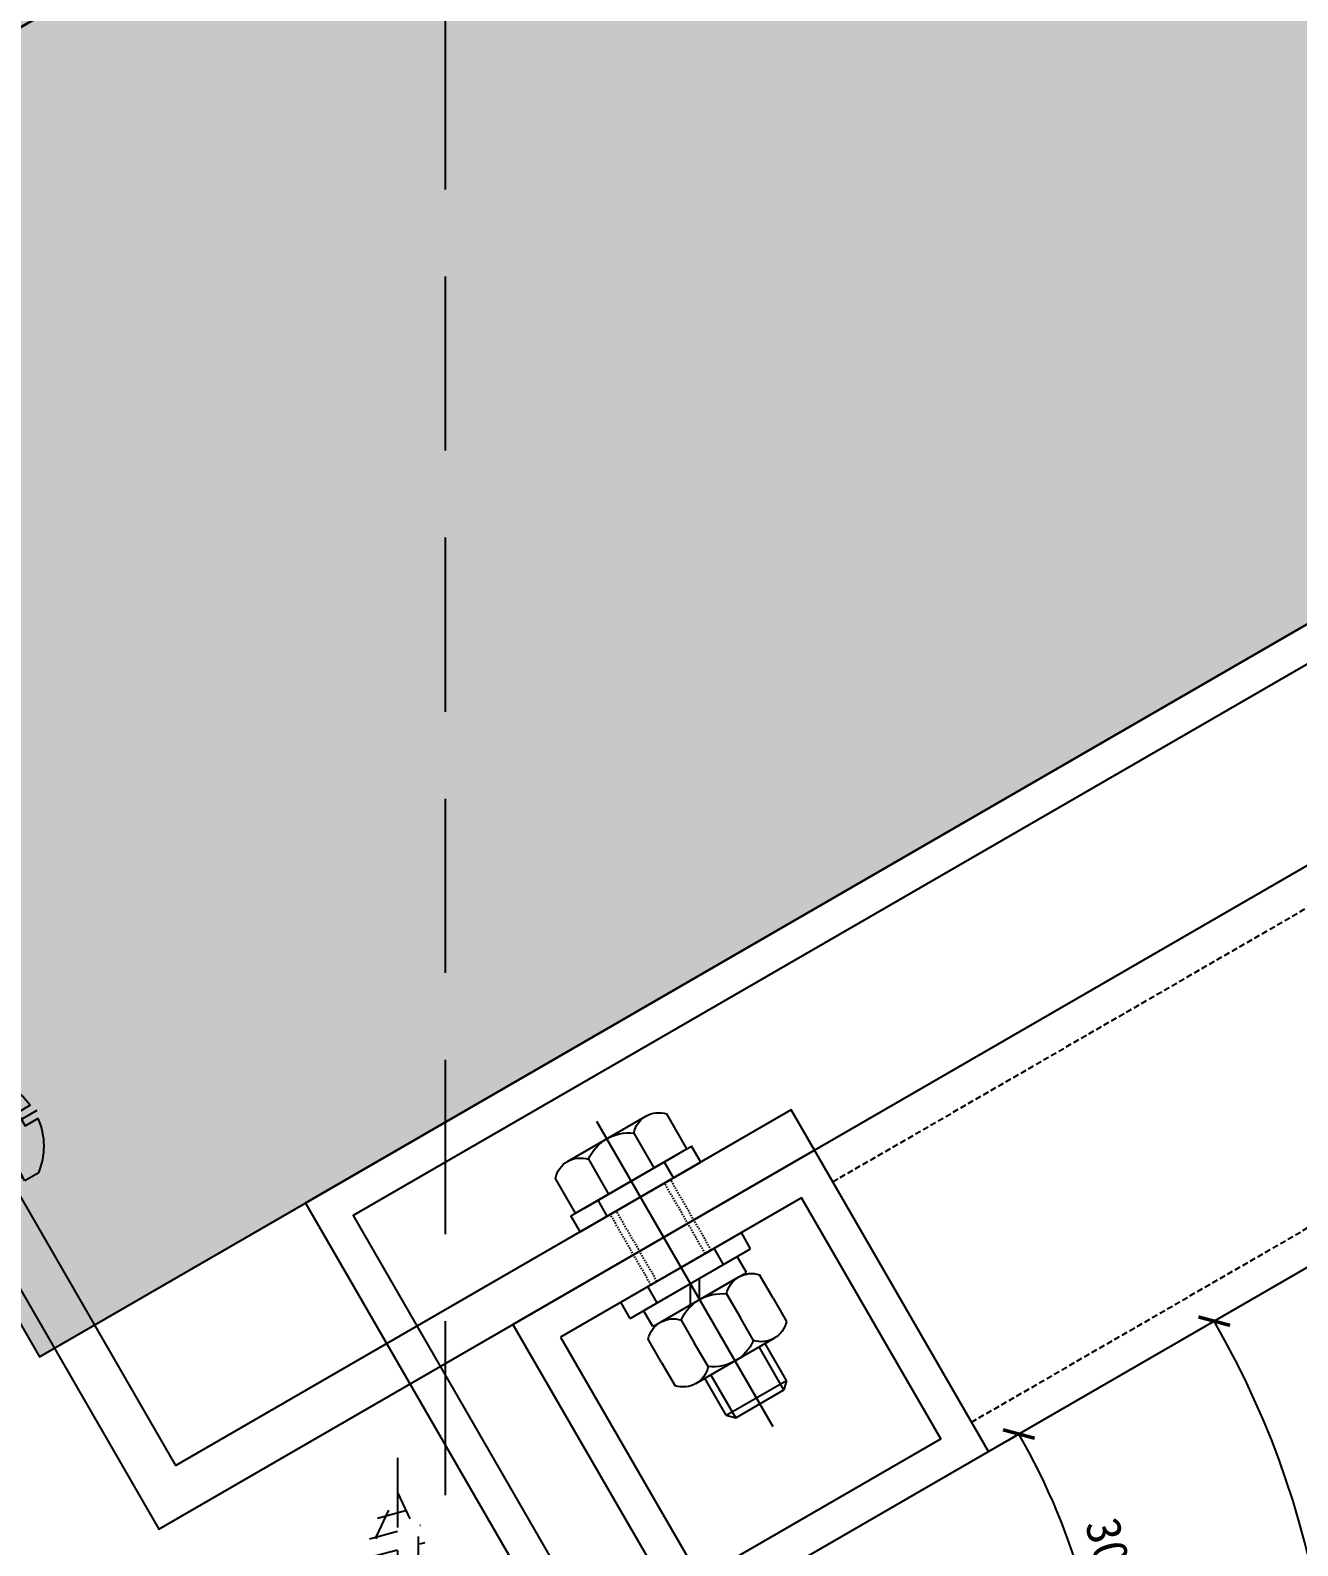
# Model space of a CAD drawing. Header units: millimetres. Extents: x 19684 to 58158, y -7929 to 13062.
# Drawn here: x 36322.6 to 36431.9, y 5207.9 to 5338.4 of the extents above; entities that cross this region are included whole.
import ezdxf

# ---------------------------------------------------------------- set-up
doc = ezdxf.new("R2010")
doc.units = ezdxf.units.MM
for name, pattern in [('ACAD_ISO04W100', [30, 24, -3, 0, -3]), ('CENTER', [2, 1.25, -0.25, 0.25, -0.25]), ('CENTER-PISA', [11, 6, -2, 1, -2]), ('CENTER2', [28.575000000000003, 19.05, -3.175, 3.175, -3.175]), ('DASHED', [0.75, 0.5, -0.25]), ('HIDDEN', [0.375, 0.25, -0.125]), ('HIDDEN-PISA', [4.5, 2.5, -2]), ('HIDDEN2', [0.1875, 0.125, -0.0625])]:
    doc.linetypes.add(name, pattern=pattern)
for name, color, linetype in [('AXIS', 1, 'ACAD_ISO04W100'), ('F-Alum', 4, 'Continuous'), ('F-dashed line', 8, 'DASHED'), ('F_MISC', 8, 'Continuous'), ('Hatch', 8, 'Continuous'), ('INSUL', 173, 'Continuous'), ('中心线', 1, 'CENTER2'), ('其他', 4, 'Continuous'), ('虚线', 8, 'HIDDEN'), ('螺栓钉类', 241, 'Continuous')]:
    doc.layers.add(name, color=color, linetype=linetype)
doc.styles.add('Arial', font='arial.ttf')
doc.styles.add('F-simhei', font='')
doc.styles.add('ROMANS', font='simplex.shx', dxfattribs={"width": 0.8, "bigfont": 'hztxt.shx'})
doc.styles.get('F-simhei').set_extended_font_data('SimHei')
doc.dimstyles.new('1c', dxfattribs={"dimtxt": 3, "dimasz": 2, "dimexe": 1, "dimexo": 2, "dimgap": 1.5, "dimtad": 1, "dimdec": 0, "dimzin": 12, "dimdsep": 46, "dimtxsty": 'F-simhei', "dimblk": 'ARCHTICK', "dimcen": 1, "dimclrd": 1, "dimclre": 1, "dimclrt": 7, "dimadec": 0, "dimazin": 0, "dimtfac": 1, "dimtdec": 0, "dimtix": 1, "dimtofl": 0, "dimtmove": 0, "dimatfit": 3, "dimfxl": 1, "dimtolj": 1, "dimtzin": 0, "dimarcsym": 1})
doc.dimstyles.new('Arup4', dxfattribs={"dimscale": 5, "dimtxt": 1.2, "dimasz": 1, "dimexe": 1.5, "dimexo": 1.5, "dimgap": 1, "dimtad": 1, "dimdec": 0, "dimdsep": 46, "dimtxsty": 'Arial', "dimblk": 'OBLIQUE', "dimcen": 0, "dimclrd": 1, "dimclre": 1, "dimclrt": 7, "dimadec": 0, "dimazin": 0, "dimtfac": 1, "dimtdec": 0, "dimtix": 1, "dimtofl": 0, "dimtmove": 2, "dimatfit": 3, "dimfxl": 5, "dimtolj": 1, "dimtzin": 0, "dimlwd": -1, "dimlwe": -1, "dimarcsym": 0})

# ---------------------------------------------------------------- blocks, each defined once
blk = doc.blocks.new('#10x13_Pan-flat-3')
at = {"color": 8, "linetype": 'HIDDEN-PISA'}
for p, q in [((-1.711377303647168, 10.79835977248877), (1.327780362582416, 11.6126996170351)), ((-2.400000006142363, 9.013843874672602), (1.996997242757061, 10.19201573984174)), ((-2.40000000505097, 7.413843874674058), (2.39999999407155, 8.700000001605076)), ((-2.400000003959576, 5.813843874675513), (2.399999995162943, 7.100000001606531)), ((-2.400000002875458, 4.213843874676968), (2.399999996247061, 5.500000001607987)), ((-2.400000001784065, 2.613843874678423), (2.399999997338455, 3.900000001609442)), ((-2.400000000699947, 1.013843874672602), (2.399999998429848, 2.300000001610897))]:
    blk.add_line(p, q, dxfattribs=at)
for points in [[(-1.790000000022701, -1.251464709639549e-09), (-1.790000006294576, 9.199999998738349), (-8.869392331689596e-09, 12.99999999994179), (1.78999999370717, 9.200000001175795), (1.789999999979045, 1.178705133497715e-09)], [(-0.7499999975334504, -3.659838021652831), (-0.7499999987630872, -1.850000000558794), (0.7500000012369128, -1.849999999540159), (0.7500000024665496, -3.659838020634197)]]:
    blk.add_lwpolyline(points, dxfattribs=at)
at = {"color": 32, "flags": 128}
blk.add_lwpolyline([(-4.750000000021828, -3.281456883996725e-09), (-4.749999999090505, -1.390168597587035, 0.02044951340221976), (-4.746657334493648, -1.471864103412372, 0.04398758774826101), (-4.716998160060029, -1.644951949376264, 0.0521855455310235), (-4.643293307010026, -1.839642807550263, 0.08249689016993748), (-4.4499858410054, -2.104325317188341, 0.02582980303273893), (-4.372616108048533, -2.172696028275823, 0.07268352806201751), (-2.617075641232077, -3.194163244705123, 0.09869610361643641), (0.08183213378651999, -3.69952322718018, 0.08249638678170287), (2.347977953162626, -3.295875031042669, 0.05218730035141757), (3.66753867942316, -2.666293208916613, 0.03066688341591993), (4.372616110929812, -2.172696022316813, 0.01330350973470385), (4.413354222931957, -2.138474128398229, 0.03657129110302831), (4.515303253050661, -2.033838485651358, 0.03475147926750673), (4.597077649370476, -1.921637741856102, 0.02182096229391937), (4.640176463399257, -1.845784510762314, 0.02280395151312757), (4.677971628436353, -1.76281944513903, 0.02280645284837659), (4.708056659233989, -1.676747445577348, 0.02181846118107081), (4.729386651873938, -1.592163116256415, 0.03475398225205351), (4.74792484894715, -1.454558013821952, 0.01610989314854271), (4.750000000909495, -1.390168591096881), (4.749999999978172, 3.194145392626524e-09)], format="xyb", close=True, dxfattribs=at)
at = {"layer": 'AXIS', "color": 8, "linetype": 'CENTER-PISA'}
blk.add_line((-1.088483259081841e-08, 15.98909419596748), (4.547473508864641e-09, -6.700000000018917), dxfattribs=at)
at = {"layer": 'Defpoints', "color": 8, "style": 'ROMANS', "oblique": 359.9999999998611, "width": 0.8000000000003463}
blk.add_text('#10x13', height=0.7499999999996133, rotation=180.00000003877, dxfattribs=at).set_placement((1.457142857638246, -0.7499999990250217))
blk = doc.blocks.new('_ArchTick')
at = {"color": 0, "linetype": 'ByBlock', "const_width": 0.15}
blk.add_lwpolyline([(-0.5, -0.5), (0.5, 0.5)], dxfattribs=at)
blk = doc.blocks.new('*D101')
at = {"layer": 'Defpoints', "color": 0, "transparency": 16777216}
for p in [(36405.21027546865, 5215.994228443622), (36379.23370322966, 5200.986973875151), (36414.6214673971, 5198.870781248093), (36012.73159057496, 5188.952530070667), (36389.214792231, 5188.952530070635)]:
    blk.add_point(p, dxfattribs=at)
at = {"layer": 'Hatch', "color": 1, "lineweight": -2, "transparency": 16777216}
for p, q in [((36406.9420469561, 5216.994712084316), (36408.69939966094, 5218.009974574127)), ((36391.214792231, 5188.952530070636), (36416.48966708861, 5188.952530070635))]:
    blk.add_line(p, q, dxfattribs=at)
blk.add_arc((36358.40287121988, 5188.95253007064), 57.08679586872827, 359.9999999999955, 30.01599999538448, dxfattribs=at)
at = {"layer": 'Hatch', "color": 1, "lineweight": -2, "transparency": 16777216, "xscale": 2, "yscale": 2, "zscale": 2}
for p, rotation in [((36407.83351391721, 5217.509732753781), 120.0159999953845), ((36415.4896670886, 5188.952530070635), 269.9999999999955)]:
    blk.add_blockref('_ArchTick', p, dxfattribs=dict(at, rotation=rotation))
at = {"layer": 'Hatch', "color": 7, "transparency": 16777216, "insert": (36416.45636622887, 5204.516605265781), "char_height": 3, "attachment_point": 5, "rotation": 285.00799999769214, "style": 'F-simhei'}
blk.add_mtext('\\A1;30.02°', dxfattribs=at)
blk = doc.blocks.new('*U42')
at = {"layer": '中心线', "color": 1, "linetype": 'CENTER', "ltscale": 2.357947691000002}
blk.add_line((-4.263256414560601e-14, 20.90048662063384), (1.4210854715202e-14, -4.956409502317115), dxfattribs=at)
at = {"layer": '虚线', "linetype": 'HIDDEN', "ltscale": 0.5}
for p, q in [((-1.948286311568509, 1.13686837721616e-13), (-1.948286311568566, 20.00000000000011)), ((1.948286311568523, 1.13686837721616e-13), (1.948286311568481, 20.00000000000011))]:
    blk.add_line(p, q, dxfattribs=at)
at = {"layer": '螺栓钉类', "color": 241, "linetype": 'Continuous'}
for p, q in [((-2.40807576862025, 20.00000000000011), (-2.999791744951651, 19.40828402366867)), ((2.408075768620179, 20.00000000000011), (-2.408075768620321, 20)), ((2.408075768620179, 20.00000000000011), (2.999791744951594, 19.40828402366867)), ((2.999791744951594, 19.40828402366867), (-2.999791744951636, 19.40828402366867)), ((-2.999791744951622, 1.13686837721616e-13), (-2.999791744951651, 19.40828402366867)), ((2.999791744951636, 1.13686837721616e-13), (2.999791744951594, 19.40828402366867)), ((-0.9100693464279175, -1), (0.5333063006401062, 0)), ((0.2446311712265015, -1), (1.688006818294525, 0))]:
    blk.add_line(p, q, dxfattribs=at)
blk.add_lwpolyline([(4.350000023841858, 0), (4.350000023841858, -1), (-4.350000023841858, -1), (-4.350000023841858, 0)], close=True, dxfattribs=at)
blk.add_lwpolyline([(-4.75, -1), (4.75, -1), (4.75, -2.319999992847443, -0.2072557309237045), (0.6600000262260437, -4.663157165050507), (0.6600000262260437, -3.379999995231628), (-0.6600000262260437, -3.379999995231628), (-0.6600000262260437, -4.663157165050507, -0.2072557309237047), (-4.75, -2.319999992847443)], format="xyb", close=True, dxfattribs=at)
blk = doc.blocks.new('*U67')
at = {"layer": 'INSUL', "lineweight": 0}
h = blk.add_hatch(dxfattribs=at)
h.set_pattern_fill('岩棉', color=256, scale=99.99999999999997, style=0, pattern_type=2)
h.set_pattern_definition([(171.78891, (53.30000799999998, 199.0476189999999), (-673.201724156126, 100.0000024861342), [3.334188999999999, -696.8453999999997]), (146.908661, (56.22287299999998, 197.1428569999999), (-158.400404383208, 100.0000013838884), [3.488732999999999, -729.1451199999998]), (132.32733, (58.39144999999998, 194.761905), (-178.2004572863524, 199.9999991336095), [3.220505999999999, -673.0857999999997]), (114.796992, (59.71145299999998, 191.9047619999999), (-39.60010136608866, 99.99999941106624), [3.147327999999999, -327.32212]), (91.62022409999996, (59.80573899999999, 188.571429), (-19.80005000361191, 599.9999997105076), [3.334667, -696.9452999999999]), (82.82482490000001, (50.09428599999998, 111.428571), (138.6003494418545, 1099.99999703413), [77.75173799999997, -16250.113]), (97.17517500000001, (69.70576499999997, 111.428571), (-138.600352482837, 1099.999996651516), [77.75173799999997, -16250.113]), (88.37977579999999, (59.99431099999998, 188.571429), (19.80004305400807, 599.9999999021458), [3.334667, -696.9452999999999]), (65.203007, (60.08859699999998, 191.9047619999999), (39.60010129581893, 99.99999955872293), [3.147327999999999, -327.32212]), (47.67266910000001, (61.40860099999998, 194.761905), (178.2004567313951, 199.9999997012696), [3.220505999999999, -673.0857999999998]), (33.09133830000001, (63.57717799999998, 197.1428569999999), (158.4004028750618, 100.0000036376688), [3.488732999999999, -729.1451199999998]), (8.211089519999998, (66.50004199999998, 199.0476189999999), (673.2017245654225, 99.99999981557863), [3.334188999999999, -696.8453999999997]), (87.16616460000002, (49.99999999999999, 109.52381), (19.80004178584671, 300.0000003017781), [1.907093999999999, -398.5826499999998]), (103.901385, (50.47142999999998, 107.619048), (-79.2002026466053, 299.999999628344), [1.962234, -410.1069899999999]), (111.603615, (51.22571699999999, 105.714286), (-19.80005052895802, 99.99999996627344), [2.048674999999999, -105.5067399999999]), (122.761347, (52.45143499999999, 103.809524), (-59.40015357165493, 99.99999895630114), [2.265060999999999, -473.3977299999999]), (138.290552, (54.05429599999999, 102.380952), (-118.8003028617563, 100.0000020556397), [2.147087, -448.74108]), (152.003514, (55.84572899999998, 101.428571), (-178.2004575064848, 99.99999862560195), [2.028856999999999, -424.03119]), (166.477202, (57.82573399999998, 100.952381), (-396.0010138359245, 100.0000032088846), [2.036461999999999, -425.6205499999999]), (167.070755, (59.90002499999999, 100.47619), (-415.8010658158153, 99.99999981188664), [2.128248, -444.8038799999999]), (12.9292444, (59.90002499999999, 100.47619), (415.8010659680222, 99.99999935621646), [2.128248, -444.8038799999999]), (13.5227975, (61.97431599999998, 100.952381), (396.0010147085891, 99.99999975312379), [2.036461999999999, -425.6205499999998]), (27.9964853, (63.95432099999999, 101.428571), (198.0005052749504, 100.0000036439554), [2.028856999999999, -424.03119]), (41.709447, (65.74575499999997, 102.380952), (118.8003019456718, 100.0000029682972), [2.147086999999999, -448.7410799999997]), (57.23865219999999, (67.34861599999998, 103.809524), (198.0005044485323, 300.0000016678518), [2.265060999999999, -473.3977299999999]), (68.396384, (68.57433299999998, 105.714286), (19.80005041478078, 100.0000003570638), [2.048674999999999, -105.50674]), (76.098615, (69.32862099999998, 107.619048), (19.80005075413857, 99.99999951570955), [1.962233999999999, -410.1069899999998]), (92.83383529999998, (69.80005099999998, 109.52381), (-19.80005025124201, 299.9999998913793), [1.907094, -398.5826499999999])])
h.paths.add_polyline_path([(0, 0), (538.8183638943754, 0), (538.8183638943754, 99.99999999999997), (0, 99.99999999999997)])
at = {"layer": 'INSUL'}
blk.add_lwpolyline([(0, 0), (538.8183638943754, 0), (538.8183638943754, 99.99999999999997), (0, 99.99999999999997)], close=True, dxfattribs=at)
blk = doc.blocks.new('*U68')
at = {"layer": 'INSUL', "lineweight": 0}
h = blk.add_hatch(dxfattribs=at)
h.set_pattern_fill('岩棉', color=256, scale=100, style=0, pattern_type=2)
h.set_pattern_definition([(171.78891, (53.300008, 199.047619), (-673.2017241561263, 100.0000024861343), [3.334189, -696.8453999999999]), (146.908661, (56.22287299999999, 197.142857), (-158.400404383208, 100.0000013838884), [3.488733, -729.14512]), (132.32733, (58.39145, 194.761905), (-178.2004572863525, 199.9999991336096), [3.220506, -673.0858000000001]), (114.796992, (59.71145300000001, 191.904762), (-39.60010136608867, 99.99999941106627), [3.147328, -327.32212]), (91.62022409999996, (59.805739, 188.571429), (-19.80005000361191, 599.9999997105077), [3.334667, -696.9453000000001]), (82.82482490000001, (50.094286, 111.428571), (138.6003494418545, 1099.99999703413), [77.75173799999999, -16250.113]), (97.17517500000001, (69.705765, 111.428571), (-138.6003524828371, 1099.999996651516), [77.75173799999999, -16250.113]), (88.37977579999999, (59.994311, 188.571429), (19.80004305400807, 599.9999999021459), [3.334667, -696.9453000000001]), (65.203007, (60.088597, 191.904762), (39.60010129581894, 99.99999955872296), [3.147327999999999, -327.32212]), (47.67266910000001, (61.408601, 194.761905), (178.2004567313952, 199.9999997012696), [3.220506, -673.0858000000001]), (33.09133830000001, (63.577178, 197.142857), (158.4004028750618, 100.0000036376688), [3.488733, -729.14512]), (8.211089519999998, (66.50004200000001, 199.047619), (673.2017245654226, 99.99999981557866), [3.334189, -696.8453999999999]), (87.16616460000002, (50, 109.52381), (19.80004178584671, 300.0000003017782), [1.907094, -398.5826499999999]), (103.901385, (50.47143, 107.619048), (-79.20020264660533, 299.9999996283441), [1.962234, -410.1069900000001]), (111.603615, (51.225717, 105.714286), (-19.80005052895802, 99.99999996627346), [2.048675, -105.50674]), (122.761347, (52.451435, 103.809524), (-59.40015357165495, 99.99999895630117), [2.265061, -473.39773]), (138.290552, (54.054296, 102.380952), (-118.8003028617563, 100.0000020556398), [2.147087, -448.74108]), (152.003514, (55.845729, 101.428571), (-178.2004575064848, 99.99999862560198), [2.028857, -424.0311900000002]), (166.477202, (57.825734, 100.952381), (-396.0010138359246, 100.0000032088846), [2.036462, -425.6205499999999]), (167.070755, (59.900025, 100.47619), (-415.8010658158154, 99.99999981188667), [2.128248, -444.80388]), (12.9292444, (59.900025, 100.47619), (415.8010659680223, 99.99999935621649), [2.128248, -444.80388]), (13.5227975, (61.97431599999999, 100.952381), (396.0010147085893, 99.99999975312382), [2.036462, -425.6205499999999]), (27.99648529999999, (63.954321, 101.428571), (198.0005052749504, 100.0000036439555), [2.028857, -424.0311900000001]), (41.70944699999999, (65.74575499999999, 102.380952), (118.8003019456718, 100.0000029682972), [2.147087, -448.7410799999999]), (57.23865219999999, (67.34861599999999, 103.809524), (198.0005044485324, 300.0000016678519), [2.265060999999999, -473.3977299999999]), (68.396384, (68.574333, 105.714286), (19.80005041478078, 100.0000003570638), [2.048675, -105.50674]), (76.098615, (69.328621, 107.619048), (19.80005075413857, 99.99999951570958), [1.962234, -410.1069899999999]), (92.83383529999998, (69.800051, 109.52381), (-19.80005025124201, 299.9999998913794), [1.907094000000001, -398.5826500000001])])
h.paths.add_polyline_path([(0, 0), (500.0466460434687, 0), (500.0466460434687, 100), (0, 100)])
at = {"layer": 'INSUL'}
blk.add_lwpolyline([(0, 0), (500.0466460434687, 0), (500.0466460434687, 100), (0, 100)], close=True, dxfattribs=at)
blk = doc.blocks.new('*U41')
at = {"layer": '中心线', "ltscale": 5}
blk.add_line((0, 22.8479351903195), (0, -7.531205345932904), dxfattribs=at)
at = {"layer": '其他', "color": 241, "linetype": 'ByBlock'}
for p, q in [((-3, 19.97639900131139), (-2.399999999994179, 20.57639900130266)), ((-3, 19.97639900131139), (3, 19.97639900131139)), ((-3, 19.97639900131139), (-3, 16.29999999195456)), ((-2.399999999994179, 20.57639900130266), (2.399999999994179, 20.57639900130266)), ((3, 19.97639900131139), (2.399999999994179, 20.57639900130266)), ((3, 19.97639900131139), (3, 16.29999999195456)), ((-3.901069350948092, 16.29999999195456), (3.901069350918988, 16.29999999195456)), ((-5.542562584218103, 13.24999999195893), (-5.542562584218103, 15.56602539574556)), ((-2.259576117648976, 15.56602539574556), (-2.259576117648976, 13.24999999195893)), ((2.259576117648976, 15.56602539574556), (2.259576117648976, 13.24999999195893)), ((5.542562584218103, 13.24999999195893), (5.542562584218103, 15.56602539574556)), ((-5.542562584218103, 13.24999999195893), (-5.542562584218103, 10.93397458817231)), ((-2.259576117648976, 10.93397458817231), (-2.259576117648976, 13.24999999195893)), ((2.259576117648976, 10.93397458817231), (2.259576117648976, 13.24999999195893)), ((5.542562584218103, 13.24999999195893), (5.542562584218103, 10.93397458817231)), ((-4.649999999994179, 10.1999999919633), (4.649999999994179, 10.1999999919633)), ((-4.649999999994179, 10.1999999919633), (-4.649999999994179, 8.599999991957477)), ((-3.901069350948092, 10.1999999919633), (3.901069350918988, 10.1999999919633)), ((-0.9237604307127185, 10.1999999919633), (0, 8.599999991957477)), ((-0.004862939065787941, 10.1999999919633), (0.9188974916469306, 8.599999991957477)), ((4.649999999994179, 10.1999999919633), (4.649999999994179, 8.599999991957477)), ((-6, 8.599999991957477), (6, 8.599999991957477)), ((-6, 8.599999991957477), (-6, 6.999999991958932)), ((-4.649999999994179, 8.599999991957477), (4.649999999994179, 8.599999991957477)), ((-3.300000000017462, 8.599999991957477), (-3.300000000017462, 6.999999991958932)), ((3.299999999988358, 8.599999991957477), (3.299999999988358, 6.999999991958932)), ((6, 8.599999991957477), (6, 6.999999991958932)), ((-6, 6.999999991958932), (6, 6.999999991958932)), ((-3, 6.999999991958932), (3, 6.999999991958932)), ((-6, 0), (6, 0)), ((-6, 0), (-6, -1.599999999998545)), ((-3.300000000017462, 0), (-3.300000000017462, -1.599999999998545)), ((3.299999999988358, 0), (3.299999999988358, -1.599999999998545)), ((6, 0), (6, -1.599999999998545)), ((-6, -1.599999999998545), (6, -1.599999999998545)), ((-5.542562584218103, -1.599999999998545), (-5.542562584218103, -5.066025403786625)), ((-5.542562584218103, -1.599999999998545), (5.542562584218103, -1.599999999998545)), ((-4.649999999994179, -1.599999999998545), (4.649999999994179, -1.599999999998545)), ((-4.649999999994179, -1.599999999998545), (4.649999999994179, -1.599999999998545)), ((-2.259576117648976, -5.066025403786625), (-2.259576117648976, -1.599999999998545)), ((2.259576117648976, -5.066025403786625), (2.259576117648976, -1.599999999998545)), ((5.542562584218103, -1.599999999998545), (5.542562584218103, -5.066025403786625)), ((-3.901069350948092, -5.799999999995634), (3.901069350918988, -5.799999999995634))]:
    blk.add_line(p, q, dxfattribs=at)
at = {"layer": '其他', "color": 241}
for p, q in [((-2.399999999994179, 20.57639900130266), (-2.399999999994179, 16.29999999195456)), ((2.399999999994179, 20.57639900130266), (2.399999999994179, 16.29999999195456))]:
    blk.add_line(p, q, dxfattribs=at)
at = {"layer": '其他', "color": 241, "linetype": 'ByBlock'}
for centre, radius, start, end in [((-3.901069350948092, 14.09745867820925), 2.202541313754606, 41.81749932889382, 138.1825006711062), ((0, 12.45490578269414), 3.845094209264015, 54.00945837575252, 125.9905416242475), ((3.901069350918988, 14.09745867820925), 2.202541313754606, 41.81749932889382, 138.1825006711062), ((-3.901069350948092, 12.40254130570861), 2.202541313754606, 221.8174993288938, 318.1825006711061), ((0, 14.04509420122372), 3.845094209264015, 234.0094583757526, 305.9905416242475), ((3.901069350918988, 12.40254130570861), 2.202541313754606, 221.8174993288938, 318.1825006711061), ((-3.901069350948092, -3.59745868625032), 2.202541313754606, 221.8174993288938, 318.1825006711061), ((0, -1.954905790735211), 3.845094209264015, 234.0094583757526, 305.9905416242475), ((3.901069350918988, -3.59745868625032), 2.202541313754606, 221.8174993288938, 318.1825006711061)]:
    blk.add_arc(centre, radius, start, end, dxfattribs=at)
at = {"layer": '螺栓钉类', "color": 8, "linetype": 'HIDDEN', "ltscale": 0.5}
for p, q in [((-3, 6.999999991958932), (-3, 0)), ((-2.400000000023283, 6.999999991958932), (-2.400000000023283, 0)), ((2.399999999965075, 6.999999991958932), (2.399999999965075, 0)), ((3, 6.999999991958932), (3, 0))]:
    blk.add_line(p, q, dxfattribs=at)
blk = doc.blocks.new('*D105')
at = {"layer": 'Defpoints', "color": 0, "transparency": 16777216}
for p in [(36988.62935420975, 5553.048654032662), (36405.21027547237, 5215.994228437163), (36369.6698018625, 5169.450212949714), (36424.6892766161, 5150.706732945904), (36770.58442166886, 4475.493330696554)]:
    blk.add_point(p, dxfattribs=at)
at = {"layer": 'Hatch', "color": 1, "lineweight": -2, "transparency": 16777216}
blk.add_arc((36358.40287123196, 5188.952530068282), 76.52861253332618, 300.0159999752524, 30.01599999605987, dxfattribs=at)
at = {"layer": 'Hatch', "color": 1, "lineweight": -2, "transparency": 16777216, "xscale": 2, "yscale": 2, "zscale": 2}
for p, rotation in [((36424.66790581072, 5227.235342511351), 120.0159999960598), ((36396.68568365096, 5122.687495475617), 210.0159999752524)]:
    blk.add_blockref('_ArchTick', p, dxfattribs=dict(at, rotation=rotation))
at = {"layer": 'Hatch', "color": 7, "transparency": 16777216, "insert": (36429.41508775629, 5169.946116496114), "char_height": 3, "attachment_point": 5, "rotation": 75.01599998565588, "style": 'F-simhei'}
blk.add_mtext('\\A1;90.00°', dxfattribs=at)
blk = doc.blocks.new('_OBLIQUE')
at = {"color": 0, "linetype": 'ByBlock'}
blk.add_line((-0.5, -0.5), (0.5, 0.5), dxfattribs=at)
blk = doc.blocks.new('*D107')
at = {"color": 1, "linetype": 'Continuous', "transparency": 16777216}
for p, q in [((36347.478761049, 5529.107458561362), (36366.11466143576, 5539.873840608148)), ((36503.19892129307, 5272.604490134823), (36353.12637527734, 5532.370213307489)), ((36497.55130717654, 5269.341735453292), (36516.18720745148, 5280.108117435482))]:
    blk.add_line(p, q, dxfattribs=at)
at = {"layer": 'Defpoints', "color": 0, "transparency": 16777216}
for p in [(36353.12637527734, 5532.370213307489), (36334.49047489058, 5521.603831260703), (36484.56302101813, 5261.838108152633)]:
    blk.add_point(p, dxfattribs=at)
at = {"color": 1, "transparency": 16777216, "xscale": 10, "yscale": 10, "zscale": 10}
for p, rotation in [((36353.12637527734, 5532.370213307489), 120.0159999753422), ((36503.19892129307, 5272.604490134823), 300.0159999753422)]:
    blk.add_blockref('_OBLIQUE', p, dxfattribs=dict(at, rotation=rotation))
at = {"color": 7, "transparency": 16777216, "insert": (36442.13022405028, 5410.556736823746), "char_height": 12, "attachment_point": 5, "rotation": 300.01599997534225, "style": 'Arial'}
blk.add_mtext('\\A1;300', dxfattribs=at)

msp = doc.modelspace()

# ---------------------------------------------------------------- linework, layer by layer
at = {"color": 251, "linetype": 'HIDDEN2', "ltscale": 120, "true_color": 0x636466}
msp.add_xline((36358.40285346871, 5555.916702252034), (6.123233995736766e-17, 1), dxfattribs=at)
at = {"layer": 'F-Alum'}
msp.add_lwpolyline([(36368.89436112216, 5198.410725960519), (36346.35418479011, 5237.426291138443), (36964.09193561463, 5594.307398861929), (36945.72530292007, 5626.098800794418), (36948.32296397752, 5627.599544561708), (36948.32296397752, 5627.599544561708), (36948.32296397752, 5627.599544561708), (36968.19029959353, 5593.210472671817), (36968.19029959353, 5593.210472671817), (36350.45256427243, 5236.329364926281), (36372.99274381606, 5197.313794191519)], dxfattribs=at)
at = {"layer": 'F-Alum', "flags": 128}
for points in [[(36390.20744389694, 5241.963144797235), (36973.62652262432, 5579.017570378397)], [(36405.21027547238, 5215.994228437165), (36988.62935420976, 5553.04865403266)]]:
    msp.add_lwpolyline(points, dxfattribs=at)
for points in [[(36304.70105581267, 5259.549292661479), (36333.71581472037, 5209.32665017985), (36390.20744390309, 5241.963144786569), (36388.20647662233, 5245.426687761807), (36335.17839041433, 5214.791160435554), (36308.16459878762, 5261.550259942749)], [(36364.23087165882, 5226.955890227204), (36379.23370322967, 5200.986973875151), (36405.21027546866, 5215.994228443622), (36390.20744389782, 5241.963144795685)], [(36368.32925434966, 5225.85895845628), (36380.3306350011, 5205.085356568125), (36401.11189277782, 5217.09116021451), (36389.11051212636, 5237.864762102698)]]:
    msp.add_lwpolyline(points, close=True, dxfattribs=at)
at = {"layer": 'F-dashed line', "flags": 128}
for points in [[(36391.78574009166, 5239.231217716268), (36975.20481882047, 5576.285643298219)], [(36403.74471471643, 5218.531017875939), (36987.16379345618, 5555.585443464268)]]:
    msp.add_lwpolyline(points, dxfattribs=at)

# ---------------------------------------------------------------- block references
at = {"layer": 'F_MISC', "ltscale": 18000, "extrusion": (2.185808664930995e-07, -3.783422818376476e-07, 0.9999999999999046), "rotation": 30.01644321523884}
msp.add_blockref('*U67', (36169.04846328409, 5250.477421596886, 0.006173869841135668), dxfattribs=at)
at = {"layer": 'F_MISC', "ltscale": 18000, "extrusion": (9.067815260528015e-07, 6.800515792032801e-07, -0.9999999999993576), "xscale": -1, "rotation": 149.9840000247616}
msp.add_blockref('*U68', (-36706.37121870463, 5560.904969631908, 0.03661914258088483), dxfattribs=at)
at = {"layer": 'F_MISC', "rotation": 120.0159999748986}
msp.add_blockref('*U42', (36318.92274653939, 5242.929068408557), dxfattribs=at)
at = {"layer": 'F_MISC'}
msp.add_blockref('#10x13_Pan-flat-3', (36354.26959842578, 5199.474650408076), dxfattribs=at)
at = {"layer": '螺栓钉类', "xscale": -1, "rotation": 210.0159999752517}
msp.add_blockref('*U41', (36375.21819049962, 5237.923060478563), dxfattribs=at)

# ---------------------------------------------------------------- dimensions: what is measured, and where the dimension line sits
dim = msp.add_linear_dim(base=(36353.12637527734, 5532.370213307489), p1=(36484.56302101813, 5261.838108152635), p2=(36334.49047489058, 5521.603831260705), angle=120.0159999753422, dimstyle='Arup4', override={"dimscale": 10, "dimarcsym": 1})
dim.commit()
dim.dimension.update_dxf_attribs({"geometry": '*D107', "text_midpoint": (36442.13022405028, 5410.556736823746)})
at = {"layer": 'Hatch'}
for base, line1, line2, picture, middle in [((36424.6892766161, 5150.706732945904), ((36369.66980186251, 5169.450212949714), (36770.58442166886, 4475.493330696556)), ((36405.21027547237, 5215.994228437163), (36988.62935420976, 5553.048654032662)), '*D105', (36429.41508775629, 5169.946116496116)), ((36414.6214673971, 5198.870781248093), ((36379.23370322967, 5200.986973875151), (36405.21027546866, 5215.994228443622)), ((36389.214792231, 5188.952530070637), (36012.73159057496, 5188.952530070666)), '*D101', (36416.45636622887, 5204.516605265783))]:
    dim = msp.add_angular_dim_2l(base=base, line1=line1, line2=line2, dimstyle='1c', override={"dimdec": 1, "dimadec": 2, "dimtdec": 1}, dxfattribs=at)
    dim.commit()
    dim.dimension.update_dxf_attribs({"geometry": picture, "text_midpoint": middle})

doc.saveas('drawing.dxf')
